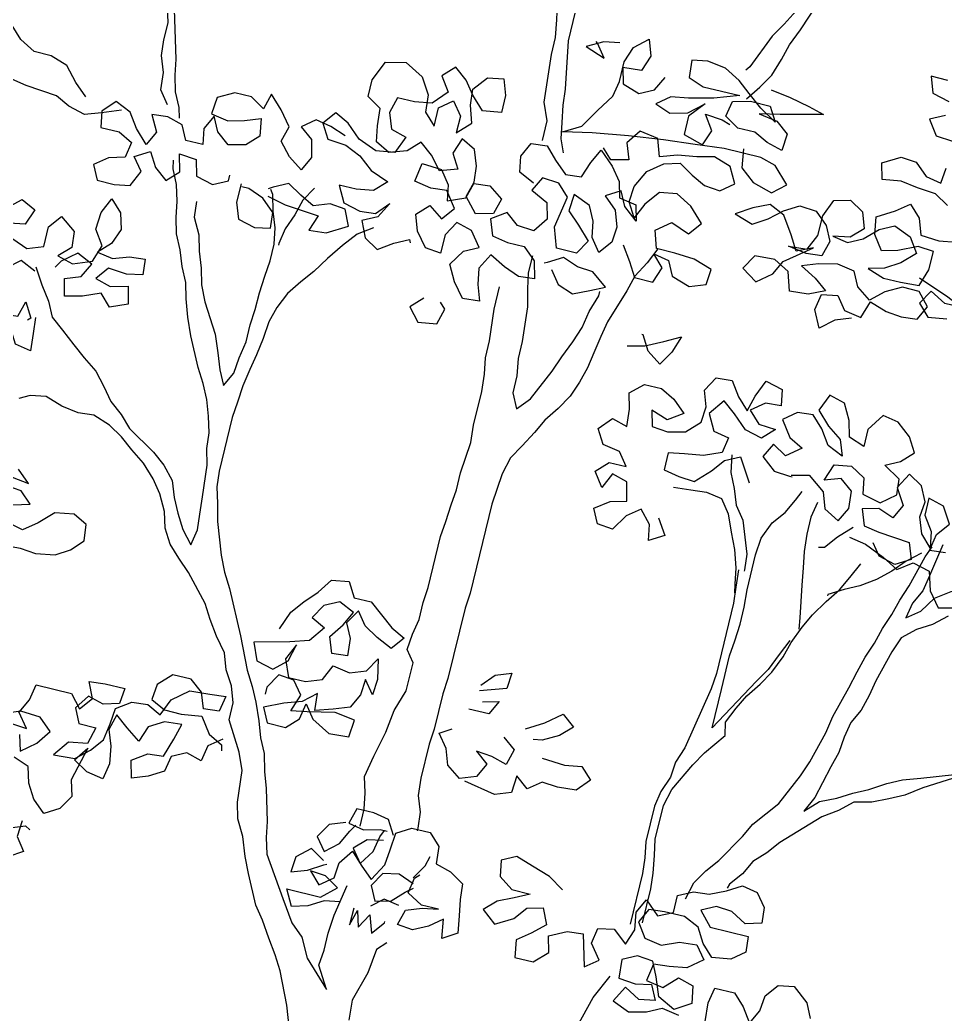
# Model space of a CAD drawing. Header units: inches. Extents: x 350994 to 353538, y 1581369 to 1583842.
# Drawn here: x 351259.209 to 351260.248, y 1582980.222 to 1582981.338 of the extents above; entities that cross this region are included whole.
import ezdxf

# ---------------------------------------------------------------- set-up
doc = ezdxf.new("R2010")
doc.units = ezdxf.units.IN
doc.header["$MEASUREMENT"] = 0
doc.linetypes.add('1', pattern=[0])
doc.layers.add('TREE', color=81, linetype='1')

# ---------------------------------------------------------------- blocks, each defined once
blk = doc.blocks.new('TREE_4')
at = {"color": 94}
for points in [[(444.9, 6384.6), (427.6, 6352.9), (410.2, 6324), (381.2, 6254.6), (375.4, 6245.9)], [(389.8, 6191), (410.1, 6219.9), (427.5, 6248.8), (439.1, 6283.5), (447.8, 6315.3), (462.3, 6349.9), (485.4, 6413.5)], [(13.8, 6015), (13.8, 6055.4), (-0.6, 6090.1), (-9.2, 6185.6), (-9.2, 6220.3), (-14.9, 6255), (-20.7, 6286.8), (-20.6, 6321.5), (-23.5, 6356.2), (-23.5, 6390.9), (-26.3, 6425.6), (-26, 6714.7), (-31.8, 6749.4), (-40.4, 6781.2), (-43.3, 6813), (-49.1, 6844.8), (-60.6, 6876.6), (-63.5, 6891.1)], [(-14.3, 6893.9), (-14.3, 6859.2), (-5.7, 6824.5), (2.9, 6792.7), (8.7, 6758), (11.5, 6717.5), (17.3, 6653.9), (17.2, 6578.8), (8.4, 6483.4), (8.4, 6440), (11.3, 6399.5), (17, 6361.9), (16.9, 6220.2), (34.1, 6124.8), (37, 6093), (42.7, 6058.3), (48.5, 6026.5), (60, 6000.5)], [(696, 5814.8), (664.1, 5803.3), (638.1, 5780.2), (620.8, 5814.9), (626.6, 5846.7), (658.4, 5852.5), (678.6, 5826.4), (713.3, 5820.6), (724.9, 5855.3), (759.6, 5843.7), (791.4, 5840.8), (823.2, 5843.6), (837.7, 5872.5), (814.6, 5898.6), (779.9, 5898.6), (748.1, 5881.3), (722, 5858.2), (693.1, 5878.4), (678.7, 5907.4), (644, 5913.2), (606.4, 5904.5), (574.6, 5893), (606.4, 5875.6), (632.4, 5855.4), (600.6, 5840.9), (563, 5838.1), (551.4, 5875.7), (519.7, 5893.1), (479.2, 5890.2), (461.8, 5861.3), (493.6, 5841), (522.5, 5864.1), (537, 5893), (589.1, 5933.5), (557.3, 5919), (539.9, 5948), (516.8, 5982.7), (485.1, 5997.2), (453.2, 5982.7), (421.4, 5962.5), (459, 5950.9), (487.9, 5968.3), (514, 5991.4), (542.9, 6008.7), (577.6, 6005.8), (603.6, 5982.6), (618, 5953.7), (609.3, 5921.9), (577.5, 5919), (539.9, 5924.8), (577.5, 5927.7), (592, 5959.5), (592, 6000), (606.5, 6034.7), (638.3, 6043.3), (667.2, 6025.9), (678.8, 5994.1), (655.6, 5971), (620.9, 5965.2), (652.7, 5959.4), (681.6, 5973.9), (707.7, 5999.9), (736.6, 6014.3), (771.3, 5999.8), (791.5, 5970.9), (765.5, 5944.9), (736.5, 5927.6), (704.7, 5918.9), (739.4, 5907.3), (774.1, 5907.3), (811.7, 5910.1), (823.3, 5944.8), (823.3, 5982.4), (791.5, 5985.3), (753.9, 5968), (722.1, 5959.4), (701.9, 5988.3), (696.1, 6023), (730.9, 6043.2), (756.9, 6063.4), (780, 6040.3), (791.5, 6008.5), (829.1, 6005.5), (863.8, 6011.3)], [(829.2, 6077.8), (800.3, 6095.2), (762.7, 6098.1), (728, 6103.9), (690.4, 6098.2), (681.8, 6130), (716.5, 6150.2), (748.3, 6147.3), (774.3, 6124.1), (806.1, 6118.3), (809, 6150.1)], [(910, 5886.9), (869.5, 5887), (837.7, 5904.3), (820.3, 5875.4), (843.4, 5852.3), (881, 5858)], [(771.6, 6320.7), (736.9, 6320.8), (748.4, 6289), (783.1, 6280.3)], [(783.1, 6251.3), (754.2, 6236.9), (774.4, 6208), (809.1, 6205.1)], [(-763.6, 6380), (-778.1, 6348.2), (-789.7, 6316.4), (-807.1, 6284.6), (-810, 6252.8), (-798.5, 6189.2), (-784.1, 6160.3), (-775.4, 6128.4), (-761, 6096.6), (-735.1, 6001.2), (-729.3, 5969.4), (-720.7, 5937.6), (-706.2, 5908.6), (-700.5, 5888.4)], [(444.7, 6084), (369.5, 6084), (311.7, 6078.3), (248, 6072.6), (178.6, 6064), (106.3, 6052.5), (48.5, 6040.9), (83.2, 6061.2), (106.4, 6098.7), (129.6, 6133.4), (135.4, 6165.2), (135.4, 6205.7), (147, 6237.5), (173, 6260.6), (184.6, 6228.8), (173, 6197), (135.4, 6194.1), (144, 6162.3), (178.7, 6150.7), (207.6, 6165.1), (222.1, 6194)], [(433.2, 6219.9), (473.7, 6214), (514.2, 6205.3), (546, 6196.6), (499.7, 6185.1), (462.1, 6176.5), (421.6, 6167.8), (459.2, 6162), (485.2, 6141.7), (482.3, 6107), (450.5, 6115.8), (421.6, 6130.2), (386.9, 6130.3), (358, 6147.6), (363.8, 6179.4), (398.5, 6188.1), (439, 6188), (456.3, 6159.1), (421.6, 6179.4), (392.7, 6202.5), (366.7, 6222.8), (334.9, 6240.2), (297.4, 6246), (265.5, 6240.2), (268.4, 6205.5), (300.2, 6194), (375.4, 6193.9), (326.2, 6176.6), (277, 6165.1), (242.3, 6159.3), (216.3, 6139.1), (248.1, 6127.5), (282.8, 6136.1), (311.7, 6162.1), (285.7, 6130.4), (285.6, 6092.8), (326.1, 6081.2), (337.7, 6113), (317.5, 6141.9), (352.2, 6139), (369.5, 6133.2)], [(-729.4, 5908.7), (-749.6, 5934.7), (-752.4, 5969.4), (-764, 6001.2), (-766.8, 6033), (-766.8, 6067.7), (-775.5, 6099.5), (-789.9, 6128.5), (-810.1, 6157.4), (-841.9, 6169), (-893.9, 6209.5), (-917, 6235.5), (-922.8, 6238.4)], [(118.1, 6240.4), (86.3, 6234.6), (54.5, 6217.3), (94.9, 6202.8), (74.7, 6228.9), (71.8, 6231.8)], [(16.6, 5928.2), (-15.2, 5942.7), (-20.9, 5974.5), (-6.5, 6003.4), (25.3, 6006.3), (48.5, 5983.1), (74.5, 5960), (106.3, 5962.8), (117.9, 5994.6), (132.3, 6023.5), (161.2, 5997.5), (181.4, 5971.4), (190.1, 5939.6), (224.8, 5933.8), (233.4, 5902), (204.5, 5925.2), (190.1, 5954.1), (161.2, 5936.8), (187.2, 5913.6), (198.7, 5881.8), (195.8, 5850), (175.5, 5824), (155.3, 5850), (149.6, 5881.8), (135.1, 5910.8), (100.4, 5925.2), (97.5, 5890.6), (123.5, 5867.4), (149.5, 5841.4), (132.2, 5812.5), (91.7, 5812.5), (77.3, 5853), (88.9, 5916.6), (65.8, 5939.7), (31.1, 5942.7), (16.6, 5913.8), (51.3, 5896.4), (59.9, 5864.6), (39.6, 5835.7), (5, 5838.6), (-21, 5858.9), (-50, 5838.6), (-38.4, 5806.8), (-6.6, 5801), (28.1, 5801), (54.1, 5777.8), (62.7, 5743.1), (30.9, 5740.3), (-0.9, 5751.9), (-32.7, 5769.2), (-50.1, 5737.4), (-44.3, 5705.6), (-32.8, 5673.8), (-67.5, 5671), (-90.6, 5699.9), (-107.9, 5731.7), (-87.6, 5763.5), (-58.7, 5777.9), (-81.8, 5806.9), (-113.6, 5815.6), (-131, 5786.7), (-131, 5749.1), (-162.8, 5752), (-185.9, 5780.9), (-197.5, 5812.8), (-174.3, 5835.9), (-145.4, 5815.6), (-125.1, 5841.6), (-148.3, 5873.4), (-180.1, 5870.6), (-214.7, 5876.4), (-208.9, 5914), (-168.5, 5911), (-148.2, 5885), (-142.5, 5853.2), (-107.8, 5867.6), (-99.1, 5899.4), (-67.3, 5902.3), (-38.4, 5882), (-47.1, 5850.2), (-81.8, 5841.6), (-107.8, 5870.5), (-99.1, 5902.3), (-101.9, 5934.1), (-113.5, 5965.9), (-142.4, 5980.4), (-154, 5948.6), (-136.6, 5919.7), (-171.3, 5908.1), (-194.5, 5934.2), (-220.5, 5954.5), (-243.6, 5931.3), (-278.3, 5919.8), (-307.2, 5934.3), (-313, 5966.1), (-315.8, 6000.8), (-344.7, 6018.2), (-344.7, 6052.9), (-327.3, 6093.3), (-286.8, 6102), (-249.3, 6081.7), (-229, 6049.9), (-226.2, 6015.2), (-203.1, 5992), (-203, 6029.6), (-177, 6049.8), (-156.8, 6023.8), (-156.8, 5989.1), (-130.8, 6015.1), (-142.3, 6049.8), (-145.2, 6081.6), (-122, 6110.5), (-90.2, 6116.2), (-78.7, 6084.4), (-78.7, 6049.7), (-116.3, 6044), (-142.3, 6070), (-162.5, 6096.1), (-188.5, 6116.3), (-211.7, 6093.2), (-191.4, 6064.3), (-217.5, 6035.4), (-252.2, 6029.7), (-286.9, 6029.7), (-295.6, 5997.9), (-284.1, 5966.1), (-252.3, 5957.4), (-266.7, 5922.7), (-304.3, 5916.9), (-341.9, 5931.4), (-370.8, 5957.5), (-399.7, 5972), (-420, 5946), (-402.6, 5917), (-365.1, 5914.1), (-333.3, 5899.6), (-304.4, 5876.5), (-266.8, 5862), (-290, 5838.9), (-324.7, 5833.1), (-359.4, 5833.1), (-342, 5801.3), (-307.3, 5792.6), (-275.5, 5795.5), (-252.4, 5821.5), (-269.8, 5789.7), (-298.7, 5775.3), (-284.3, 5743.4), (-255.4, 5726.1), (-226.4, 5746.3), (-197.5, 5760.7), (-194.6, 5754.9)], [(407.1, 6092.7), (412.8, 6055.1), (441.7, 6031.9), (482.2, 6020.3), (508.2, 6043.4), (476.5, 6075.2), (444.7, 6084)], [(218.9, 5850), (239.1, 5821), (256.5, 5792.1), (294, 5792.1), (305.6, 5823.9), (282.5, 5847), (314.3, 5841.2), (328.8, 5812.3), (366.3, 5800.7), (398.1, 5812.2), (401.1, 5844), (363.5, 5855.6), (323, 5858.5), (285.4, 5858.6), (273.9, 5893.3), (302.8, 5916.4), (340.4, 5901.9), (360.7, 5927.9), (331.8, 5956.8), (300, 5974.2), (265.3, 5968.5), (242.1, 5939.6), (227.7, 5907.8), (210.3, 5936.7), (213.2, 5968.5), (230.6, 6003.2), (259.6, 6026.3), (291.4, 6034.9), (320.3, 6017.6), (349.2, 6003.1), (381, 6000.2), (407, 6020.4), (389.7, 6052.2), (355, 6063.8), (320.3, 6055.2), (282.7, 6049.4), (248, 6037.9), (236.5, 6072.6), (198.9, 6078.4), (178.6, 6049.5), (190.2, 6017.7), (155.5, 6009), (135.2, 6029.3)], [(-891.3, 5885.7), (-917.3, 5908.8), (-943.3, 5937.8), (-978, 5949.4), (-1012.7, 5949.4), (-1044.5, 5966.8), (-1067.6, 5989.9), (-1073.4, 5989.9)], [(-370.8, 5931.5), (-402.6, 5943.1), (-434.4, 5948.9), (-460.5, 5928.7), (-434.5, 5908.4), (-425.8, 5873.7), (-440.3, 5844.8), (-469.2, 5865.1), (-492.3, 5891.1), (-483.6, 5922.9), (-506.7, 5951.8), (-532.7, 5977.9), (-541.4, 5946.1), (-570.3, 5963.4), (-605, 5963.5), (-636.8, 5946.2), (-639.7, 5911.5), (-605, 5905.7), (-573.2, 5914.3), (-541.4, 5925.8), (-535.7, 5891.1), (-558.8, 5868), (-593.5, 5859.4), (-619.5, 5879.6), (-634, 5908.6), (-648.4, 5879.7), (-642.7, 5847.9), (-677.4, 5847.9), (-691.8, 5876.8), (-723.6, 5885.5), (-755.4, 5882.7), (-738.1, 5850.8), (-752.6, 5821.9), (-778.6, 5848), (-798.8, 5876.9), (-830.6, 5891.4), (-853.7, 5865.4), (-848, 5833.6), (-810.4, 5833.6), (-781.5, 5819.1), (-787.3, 5787.3), (-819.1, 5778.6), (-845.2, 5758.4), (-830.7, 5729.5), (-796, 5729.5), (-764.2, 5735.2), (-749.7, 5767), (-770, 5793), (-741, 5810.4), (-723.7, 5781.4), (-697.7, 5761.2), (-674.5, 5784.3), (-683.2, 5819), (-648.5, 5816.1), (-639.9, 5784.3), (-605.2, 5775.5), (-576.2, 5790), (-576.2, 5801.5)], [(808.8, 5924.6), (872.4, 5901.4), (904.2, 5886.9), (933.1, 5863.8), (959.1, 5840.6), (959.1, 5834.8)], [(-816.1, 5876.9), (-853.7, 5862.5), (-885.6, 5851), (-920.2, 5859.7), (-949.1, 5874.2), (-1012.7, 5880), (-1076.3, 5891.6), (-1206.4, 5891.7)], [(288.3, 5858.6), (273.8, 5826.8), (256.5, 5795), (247.8, 5763.2), (224.6, 5693.8), (218.8, 5662), (212.9, 5627.3), (207.1, 5595.5), (198.4, 5563.7), (186.8, 5532), (169.5, 5503.1), (149.2, 5474.2), (134.7, 5445.3), (117.3, 5413.5), (100, 5384.6), (91.2, 5349.9), (85.4, 5286.3), (85.2, 5104.1), (82.3, 5072.3), (82.2, 4927.8), (79.3, 4896), (79.2, 4823.7), (76.3, 4791.9), (76.2, 4722.5), (79.1, 4687.8), (90.6, 4656), (93.5, 4624.2), (93.5, 4618.4)], [(-492.4, 5778.3), (-454.8, 5769.6), (-385.4, 5763.8), (-397, 5732), (-362.3, 5734.8), (-321.8, 5757.9), (-336.3, 5789.8), (-368.1, 5792.7), (-399.9, 5781.1), (-428.8, 5795.6), (-457.7, 5813), (-486.6, 5798.6), (-495.3, 5792.8)], [(-405.6, 5815.8), (-423, 5786.9), (-431.7, 5755.1), (-443.3, 5723.4), (-449.1, 5691.6), (-449.1, 5688.7)], [(-909, 5533), (-888.8, 5501.1), (-868.6, 5472.2), (-854.1, 5443.3), (-828.1, 5423), (-799.2, 5399.9), (-773.2, 5379.6), (-744.3, 5359.3), (-721.2, 5333.3), (-701, 5307.2), (-675, 5287), (-651.9, 5263.8), (-594.1, 5229.1), (-568.1, 5208.8), (-545, 5182.8), (-533.5, 5151), (-519, 5122), (-501.7, 5093.1), (-478.6, 5067.1), (-472.8, 5098.9), (-475.6, 5130.7), (-478.5, 5165.4), (-484.2, 5229), (-492.9, 5260.8), (-495.7, 5292.6), (-504.4, 5324.4), (-515.9, 5356.2), (-530.3, 5385.2), (-547.7, 5414.1), (-576.5, 5471.9), (-591, 5506.6), (-602.5, 5541.3), (-611.1, 5573.2), (-625.6, 5602.1), (-637.1, 5633.9), (-651.5, 5662.8), (-660.2, 5694.6), (-665.9, 5726.4), (-674.6, 5758.3), (-689, 5787.2), (-691.9, 5804.5)], [(-628.3, 5735.1), (-625.5, 5703.3), (-608.2, 5671.5), (-599.5, 5639.6), (-588, 5607.8), (-579.3, 5576), (-564.9, 5544.2), (-530.3, 5486.3), (-515.8, 5451.6), (-504.3, 5419.8), (-489.9, 5390.9), (-475.4, 5419.8), (-472.5, 5451.6), (-466.6, 5486.3), (-466.6, 5521), (-463.7, 5552.8), (-463.7, 5587.5), (-460.7, 5622.2), (-457.8, 5654), (-457.8, 5688.7), (-463.5, 5720.5), (-475.1, 5752.3), (-483.7, 5784.1), (-489.5, 5792.8)], [(-550.2, 5790), (-550.3, 5752.4), (-538.7, 5720.5), (-504, 5711.8), (-472.2, 5717.6), (-475.1, 5749.4), (-501.1, 5772.6), (-532.9, 5784.2), (-547.3, 5784.2)], [(91.6, 5769.1), (111.8, 5743.1), (143.6, 5731.5), (175.5, 5745.9), (204.4, 5760.3), (172.6, 5783.5), (140.8, 5786.4), (109, 5798), (80.1, 5780.7), (74.3, 5777.8)], [(48.3, 5786.5), (48.2, 5751.8), (54, 5720), (62.6, 5685.3), (68.4, 5615.9), (68.3, 5581.2), (74.1, 5546.5), (74, 5511.8), (88.5, 5482.9), (111.6, 5508.9), (140.6, 5572.5), (152.2, 5604.3), (166.7, 5638.9), (178.3, 5670.7), (184.1, 5705.4), (195.7, 5740.1), (195.7, 5748.8)], [(-272.7, 5766.6), (-301.6, 5746.4), (-324.8, 5717.5), (-347.9, 5685.7), (-368.2, 5653.9), (-388.5, 5627.9), (-408.7, 5599), (-423.2, 5567.2), (-431.9, 5535.4), (-434.8, 5500.7), (-440.6, 5466), (-446.5, 5434.2), (-452.3, 5399.5), (-455.2, 5364.8), (-458.1, 5333), (-458.2, 5223.2), (-455.4, 5191.4), (-446.7, 5159.6), (-438.1, 5124.8), (-415, 5061.2), (-400.6, 5029.4), (-383.2, 5000.5), (-340, 4913.7), (-311.1, 4850.1), (-293.8, 4821.1), (-279.3, 4792.2), (-264.9, 4757.5), (-253.4, 4725.7), (-239, 4696.8), (-230.3, 4662.1), (-218.8, 4630.2), (-201.5, 4566.6), (-195.7, 4534.8), (-187.1, 4503), (-135.1, 4424.9), (-135.1, 4424.9), (-106.2, 4381.5), (-80.2, 4358.3), (-60, 4320.7), (-8, 4268.6), (-34, 4312), (-31.1, 4343.8), (-31.1, 4378.5), (-28.1, 4416.1), (-16.5, 4479.7)], [(-19.3, 4601.1), (-19.3, 4635.8), (-25, 4667.6), (-33.7, 4699.5), (-25, 4742.8), (-13.3, 4794.9), (-7.5, 4841.1), (7, 4884.5), (7, 4942.3), (-10.3, 4965.4), (-7.4, 4997.2), (-1.6, 5029), (-1.5, 5063.7), (1.4, 5095.5), (1.5, 5199.6), (4.4, 5231.4), (7.3, 5266.1), (10.2, 5297.9), (10.3, 5332.6), (16.1, 5396.2), (13.3, 5430.9), (13.3, 5500.3), (10.5, 5535), (4.7, 5566.8), (4.7, 5601.5), (-1, 5665.1), (-0.9, 5711.4)], [(-909, 5524.3), (-940.8, 5538.8), (-966.8, 5515.7)], [(-992.7, 5634.2), (-966.7, 5657.3), (-937.8, 5642.8), (-949.4, 5611.1), (-981.2, 5605.3)], [(-966.8, 5576.4), (-935, 5564.8), (-903.2, 5576.3), (-903.1, 5616.8), (-882.9, 5642.8), (-851.1, 5619.6), (-848.2, 5587.8), (-871.4, 5564.7), (-839.6, 5556), (-802, 5570.4), (-790.4, 5605.1), (-810.6, 5634.1), (-807.7, 5668.8), (-793.2, 5700.5), (-770.1, 5677.4), (-761.4, 5645.6), (-773, 5613.8), (-796.2, 5590.7), (-764.4, 5584.9), (-732.5, 5596.4), (-700.7, 5599.3), (-697.9, 5567.5), (-729.7, 5561.7), (-767.3, 5564.6), (-787.5, 5538.6), (-755.7, 5529.9), (-721, 5538.6), (-712.4, 5503.9), (-747.1, 5489.4), (-770.2, 5512.6), (-804.9, 5498.2), (-839.6, 5489.5), (-848.3, 5524.2), (-816.4, 5535.8), (-802, 5564.7), (-833.8, 5579.1), (-862.7, 5556), (-871.4, 5541.6)], [(273.7, 5656.2), (308.4, 5664.8), (343.1, 5682.2), (374.9, 5699.5), (363.3, 5664.8), (345.9, 5635.9), (317.1, 5656.2), (299.7, 5685.1), (296.8, 5685.1)], [(-142.7, 5653.7), (-165.8, 5630.6), (-142.7, 5604.5), (-105.1, 5610.3), (-96.4, 5642.1), (-108, 5653.7)], [(415.1, 5338), (435.3, 5306.2), (406.3, 5288.9), (400.6, 5320.7), (377.5, 5346.7), (351.4, 5326.5), (331.2, 5294.7), (299.4, 5297.7), (284.9, 5326.6), (313.9, 5346.8), (345.7, 5355.4), (337, 5393), (305.3, 5401.7), (290.8, 5369.9), (270.6, 5398.9), (293.7, 5422), (328.4, 5422), (308.2, 5448), (273.5, 5453.8), (256.2, 5482.7), (279.3, 5508.7), (311.1, 5500), (308.3, 5534.7), (299.6, 5566.5), (325.7, 5589.6), (360.4, 5589.6), (389.3, 5575.1), (415.3, 5552), (386.3, 5531.8), (351.6, 5543.4), (360.3, 5511.6), (392.1, 5508.6), (426.8, 5517.3), (452.8, 5543.3), (455.8, 5575.1), (444.2, 5606.9), (461.6, 5635.8), (493.4, 5638.6), (513.6, 5609.7), (536.7, 5586.6), (545.4, 5618.4), (559.9, 5653), (594.6, 5644.3), (600.4, 5612.5), (568.6, 5609.7), (542.5, 5589.5), (565.6, 5566.3), (600.3, 5563.4), (577.2, 5540.3), (542.5, 5549), (513.6, 5575), (487.6, 5595.3), (464.4, 5563.5), (481.7, 5531.7), (513.5, 5525.9), (507.7, 5494.1), (473, 5479.6), (435.4, 5473.9), (403.6, 5468.1), (403.6, 5433.4), (435.4, 5427.6), (467.2, 5424.7), (496.1, 5453.6), (516.4, 5479.6), (545.3, 5494), (565.5, 5462.2), (574.2, 5447.7)], [(652.3, 5482.4), (687, 5491), (721.7, 5465), (733.2, 5433.1), (765, 5415.8), (779.5, 5444.7), (776.6, 5479.4), (750.6, 5499.6), (718.8, 5488.1), (730.4, 5522.8), (765.1, 5528.5), (794, 5511.2), (799.7, 5479.3), (837.3, 5470.6), (866.2, 5493.7), (863.4, 5525.5), (828.7, 5545.8), (857.6, 5560.2), (880.8, 5583.4), (863.5, 5612.3), (834.6, 5635.4), (802.8, 5641.3), (779.6, 5606.6), (779.6, 5571.9), (747.8, 5583.5), (739.1, 5615.3), (721.8, 5647.1), (690, 5655.8), (675.5, 5621.1), (701.5, 5595.1), (730.4, 5574.8), (742, 5543), (710.2, 5557.5), (690, 5586.4), (666.9, 5609.6), (635, 5606.7), (609, 5586.5), (632.1, 5554.7), (661, 5540.2), (632.1, 5517.1), (603.2, 5534.5), (588.7, 5505.6), (617.6, 5482.4), (649.4, 5479.5), (655.2, 5479.5)], [(793.9, 5389.7), (828.6, 5383.9), (869, 5366.5), (900.8, 5349.1), (929.7, 5369.4), (964.4, 5360.7), (976, 5323.1), (999.1, 5294.1), (1033.8, 5302.8)], [(987.6, 5404), (955.8, 5401.1), (961.6, 5435.8), (981.9, 5461.8), (961.7, 5493.7), (929.9, 5502.4), (929.8, 5467.7), (950, 5438.7), (955.8, 5406.9), (932.7, 5430.1), (921.2, 5461.9), (924.1, 5493.7), (909.6, 5522.6), (880.7, 5540), (863.4, 5508.2), (883.6, 5476.4), (869.1, 5447.5), (837.3, 5459.1), (805.5, 5450.4), (817, 5418.6), (848.8, 5412.8), (912.4, 5407), (924, 5375.1), (895, 5357.8), (860.4, 5366.5), (843, 5389.7)], [(528, 5494.1), (533.7, 5459.4), (548.1, 5430.4), (559.7, 5398.6), (579.9, 5372.6), (603, 5308.9), (605.8, 5277.1), (605.8, 5274.2)], [(978.9, 5418.5), (973.1, 5386.7), (967.3, 5352), (961.5, 5320.2), (947, 5291.3), (941.2, 5259.5), (967.2, 5279.7), (987.5, 5311.5), (1016.4, 5331.7), (1045.4, 5346.1), (1077.2, 5357.7), (1140.8, 5374.9), (1175.5, 5386.5), (1239.1, 5403.8), (1268.1, 5418.2), (1297, 5435.5), (1323, 5455.7), (1337.5, 5470.2)], [(-885.9, 5434.6), (-883.1, 5402.8), (-880.2, 5368.1), (-912, 5373.9), (-929.3, 5402.9), (-961.1, 5391.3), (-981.4, 5362.4), (-1013.2, 5356.7), (-998.7, 5385.6), (-969.8, 5400), (-938, 5405.8), (-966.9, 5426), (-998.7, 5411.6), (-1033.4, 5403), (-1042.1, 5434.8), (-1013.1, 5452.1), (-978.4, 5452.1), (-955.3, 5426), (-920.6, 5428.9), (-911.9, 5460.7), (-894.6, 5431.7), (-900.4, 5426)], [(727.2, 5161.4), (712.7, 5129.6), (698.2, 5094.9), (680.8, 5066), (617.1, 4956.2), (617.2, 5034.3), (617.2, 5103.6), (620.2, 5135.4), (623.1, 5170.1), (623.1, 5204.8), (620.3, 5239.5), (620.3, 5311.8), (623.2, 5346.5), (637.7, 5381.2), (658, 5407.2), (672.5, 5436.1), (681.2, 5456.3)], [(715.9, 5441.8), (710, 5410), (710, 5375.3), (712.9, 5340.6), (718.6, 5308.8), (724.4, 5274.1), (735.9, 5210.5), (738.8, 5187.4)], [(1022.2, 5282.5), (996.1, 5259.4), (967.2, 5242.1), (941.2, 5219), (929.6, 5187.2), (912.2, 5123.6), (906.4, 5091.8), (897.7, 5060), (883.2, 5031.1), (877.4, 4999.3), (874.4, 4967.5), (865.7, 4935.7), (857, 4901), (848.3, 4869.2), (833.8, 4837.4), (859.9, 4863.4), (891.7, 4877.9), (920.6, 4895.2), (949.6, 4909.6), (981.4, 4929.8), (1010.3, 4944.3), (1045, 4955.8), (1108.6, 4978.9)], [(-842.9, 4979.1), (-807.7, 4980.8), (-775.5, 4977.5), (-737.2, 4984.1), (-709.5, 5000.8), (-687.6, 5024.6), (-690.9, 5057.4), (-719.3, 5072), (-757.6, 5065.4), (-785, 5038.3), (-811.8, 5017.6), (-844.9, 5024.8)], [(-842.5, 5060.9), (-809.1, 5070.6), (-832.9, 5092.4), (-865.1, 5095.7)], [(-856.7, 5114.3), (-822.1, 5109.6), (-848.3, 5133)], [(429.6, 5404.5), (464.3, 5407.4), (496.1, 5410.2), (527.9, 5404.4), (548.1, 5378.4), (562.5, 5343.7), (577, 5311.9), (588.5, 5277.1), (594.2, 5245.3), (597.1, 5228)], [(645.7, 4612.1), (654.4, 4646.8), (671.8, 4675.7), (692, 4701.7), (726.8, 4759.5), (741.3, 4788.4), (781.8, 4840.4), (810.8, 4904), (822.4, 4935.8), (839.8, 4999.4), (845.6, 5034), (863, 5097.6), (871.7, 5132.3), (880.4, 5164.1), (892, 5195.9), (900.7, 5227.7), (912.3, 5259.5), (921, 5291.3), (932.6, 5323.1), (950, 5386.7), (958.7, 5409.8)], [(796.8, 5410), (770.7, 5384), (750.5, 5358), (738.9, 5355.1)], [(941.3, 5392.5), (915.3, 5369.4), (892.1, 5343.4), (866.1, 5320.3), (837.2, 5300.1), (808.2, 5285.6), (779.3, 5268.3), (779.3, 5265.4)], [(573.4, 4545.7), (573.4, 4615.1), (570.6, 4646.9), (564.8, 4681.6), (559.1, 4713.4), (559.1, 4782.8), (567.8, 4817.4), (596.8, 4875.2), (614.2, 4904.1), (646, 4947.5), (640.3, 4973.5), (654.7, 5005.3), (669.2, 5034.2), (689.5, 5063.1), (706.9, 5092), (721.3, 5126.7), (730.1, 5158.5), (744.5, 5193.2), (759, 5222.1), (779.3, 5253.8), (799.6, 5282.7), (814, 5311.6), (828.5, 5343.4)], [(-54.4, 4155.9), (-77.5, 4219.5), (-106.3, 4283.2), (-123.7, 4312.1), (-143.9, 4341), (-164.1, 4372.9), (-184.3, 4398.9), (-213.2, 4456.8), (-227.6, 4488.6), (-242, 4526.2), (-259.3, 4558), (-268, 4589.8), (-273.7, 4653.4), (-288.1, 4688.1), (-322.8, 4746), (-322.7, 4780.7), (-334.3, 4812.5), (-351.6, 4841.4), (-363.1, 4873.2), (-386.2, 4902.2), (-406.4, 4931.1), (-423.8, 4960), (-470, 5012.1), (-496, 5035.3), (-519.1, 5058.4), (-536.4, 5087.4), (-545, 5119.2), (-562.4, 5151), (-582.6, 5177), (-608.6, 5203.1), (-637.5, 5223.3), (-663.5, 5243.6), (-692.4, 5261), (-727.1, 5272.6), (-758.9, 5269.7), (-793.6, 5275.5), (-828.2, 5287.1), (-860.1, 5281.4), (-880.3, 5269.8)], [(594.3, 5274.3), (597.1, 5239.6), (600, 5207.7), (599.9, 5063.2), (596.9, 5031.4), (573.7, 4904.2), (562.1, 4872.4), (559.2, 4840.6), (547.6, 4808.8), (541.8, 4777), (541.7, 4704.7), (547.5, 4672.9), (550.3, 4641.1), (550.2, 4537)], [(1140.5, 4990.4), (1053.7, 4938.4), (1021.8, 4915.3), (992.9, 4900.9), (961.1, 4886.5), (926.4, 4877.8), (900.4, 4854.7), (871.4, 4834.5), (802, 4765.2), (781.7, 4739.2), (758.6, 4716.1), (744.1, 4687.2), (723.8, 4661.2), (720.9, 4652.5)], [(-267.6, 4945.4), (-253.2, 4983), (-232.9, 5009), (-209.7, 5035), (-189.5, 5063.9), (-154.8, 5069.7), (-137.4, 5040.7), (-102.8, 5040.7), (-50.7, 5000.2), (-21.8, 4985.7), (-42.1, 4959.7), (-73.9, 4974.2), (-102.8, 4991.5), (-123, 5017.6), (-140.4, 4988.7), (-126, 4959.8), (-123.1, 4925.1), (-154.9, 4922.2), (-166.4, 4954), (-146.2, 4982.9), (-131.7, 5011.8), (-163.5, 5026.3), (-192.4, 5011.9), (-209.8, 4983), (-180.9, 4968.5), (-204, 4936.7), (-241.6, 4925.2), (-311, 4907.9), (-296.6, 4873.2), (-261.9, 4864.5), (-235.9, 4887.6), (-227.2, 4922.3), (-241.7, 4890.5), (-227.2, 4855.8), (-192.6, 4855.7), (-160.7, 4867.3), (-146.3, 4899.1), (-111.6, 4893.2), (-79.7, 4904.8), (-62.4, 4933.7), (-53.7, 4893.2), (-56.7, 4861.4), (-76.9, 4887.4), (-79.8, 4855.6), (-94.3, 4826.7), (-126.1, 4815.2), (-160.8, 4803.7), (-163.7, 4838.4), (-189.7, 4815.3), (-224.4, 4803.7), (-262, 4786.4), (-247.6, 4757.5), (-210, 4757.4), (-186.8, 4780.6), (-181, 4812.4), (-160.8, 4786.3), (-123.2, 4766), (-82.8, 4768.9), (-79.8, 4803.6), (-120.3, 4809.4), (-175.3, 4797.9), (-207.1, 4792.1), (-195.5, 4826.8), (-215.7, 4852.9), (-247.5, 4855.8), (-264.9, 4826.9), (-264.9, 4812.4)], [(148.7, 4930.6), (171.8, 4956.6), (203.7, 4968.1), (200.7, 4936.3), (148.7, 4919)], [(160.2, 4898.8), (192, 4907.4), (177.6, 4878.5), (137.1, 4878.6)], [(255.6, 4866.9), (290.3, 4887.1), (322.2, 4913.1), (348.2, 4892.8), (325, 4869.7), (293.2, 4852.4), (275.8, 4849.5)], [(-743, 4636.9), (-711.2, 4634), (-734.3, 4662.9)], [(218, 4840.9), (244, 4820.6), (235.3, 4788.8), (203.5, 4797.5), (171.7, 4800.5), (197.7, 4780.2), (183.2, 4751.3), (151.4, 4739.8), (122.5, 4760), (111, 4791.8), (90.8, 4817.9), (113.9, 4832.3)], [(301.8, 4817.7), (348.1, 4814.8), (382.8, 4820.5), (405.9, 4797.4), (382.7, 4771.4), (345.2, 4768.5), (313.3, 4771.4), (287.3, 4751.2), (261.3, 4771.5), (258.4, 4736.8), (226.6, 4725.2), (163, 4736.9)], [(-325.7, 4705.5), (-351.7, 4685.3), (-357.5, 4653.5), (-389.3, 4662.2), (-418.3, 4647.8), (-424.1, 4616), (-453, 4598.6), (-484.8, 4587.1), (-493.5, 4621.8), (-464.5, 4642), (-432.7, 4644.9), (-421.1, 4682.5), (-412.4, 4714.3), (-447.1, 4711.4), (-476, 4694.1), (-487.6, 4662.3), (-516.5, 4682.6), (-542.5, 4702.8), (-551.2, 4671), (-539.7, 4639.2), (-534, 4604.5), (-539.8, 4572.7), (-574.5, 4578.5), (-603.4, 4595.9), (-583.1, 4624.8), (-600.5, 4555.4), (-591.9, 4523.6), (-609.2, 4494.7), (-638.2, 4477.4), (-664.2, 4500.5), (-681.5, 4529.5), (-690.1, 4561.3), (-721.9, 4572.9)], [(-721.9, 4619.1), (-713.2, 4587.3), (-684.3, 4610.4), (-664, 4639.3), (-690, 4662.5), (-730.5, 4665.4), (-765.2, 4651)], [(-733.4, 4662.5), (-718.9, 4691.4), (-713.1, 4723.2), (-640.8, 4723.1), (-617.7, 4697.1), (-597.5, 4723.1), (-611.9, 4754.9), (-580.1, 4757.8), (-539.6, 4757.7), (-542.5, 4725.9), (-574.3, 4717.3), (-606.1, 4726), (-626.4, 4697.1), (-612, 4668.2), (-577.3, 4668.2), (-586, 4633.5), (-623.6, 4627.7), (-646.7, 4595.9), (-603.4, 4598.8), (-577.3, 4621.9), (-557, 4647.9), (-551.2, 4682.6), (-548.3, 4714.4), (-519.4, 4734.6), (-487.6, 4737.5), (-458.7, 4723), (-444.2, 4757.7), (-412.4, 4783.7), (-371.9, 4786.5), (-340.1, 4789.4), (-345.9, 4757.6), (-377.7, 4754.7), (-389.2, 4786.5), (-415.2, 4806.8), (-452.8, 4806.8), (-478.9, 4780.8), (-481.8, 4749), (-452.9, 4734.5), (-418.2, 4734.5), (-377.7, 4740.3), (-354.6, 4708.4), (-325.7, 4693.9), (-322.8, 4682.4)], [(402.8, 4571.8), (371, 4592.1), (333.4, 4603.7), (298.7, 4615.3), (269.8, 4600.9), (275.6, 4569.1), (304.5, 4548.8), (342.1, 4548.8), (313.1, 4534.3), (281.3, 4519.9), (258.2, 4496.8), (287.1, 4473.6), (321.8, 4493.8), (342, 4519.9), (373.8, 4528.5), (388.3, 4496.7), (362.2, 4473.6), (336.2, 4453.4), (341.9, 4418.7), (379.5, 4418.6), (405.6, 4444.6), (396.9, 4476.4), (431.6, 4493.7), (463.4, 4496.6), (480.7, 4433), (506.8, 4453.2), (483.7, 4482.1), (489.5, 4513.9), (521.3, 4519.7), (550.2, 4496.5), (561.8, 4528.3), (556, 4563), (570.5, 4591.9), (599.4, 4565.9), (628.3, 4580.3), (628.4, 4615), (657.3, 4629.4), (689.1, 4632.3), (720.9, 4646.7), (749.8, 4664), (781.6, 4658.2), (801.9, 4632.2), (804.7, 4600.4), (772.9, 4591.7), (741.1, 4609.1), (709.3, 4612), (680.4, 4597.6), (706.4, 4568.7), (784.4, 4568.6), (787.3, 4536.8), (761.3, 4516.6), (723.7, 4510.8), (700.6, 4534), (683.2, 4562.9), (651.5, 4577.4), (611, 4577.4), (579.2, 4574.6), (564.7, 4545.7), (584.9, 4516.7), (619.6, 4510.9), (654.3, 4525.3), (689, 4528.2), (709.2, 4502.2), (680.3, 4479.1), (645.6, 4473.3), (613.8, 4470.5), (608, 4435.8), (642.6, 4429.9), (668.7, 4455.9), (700.5, 4447.2), (706.2, 4412.5), (674.4, 4392.3), (639.7, 4409.7), (625.3, 4447.3), (610.9, 4476.2), (579.1, 4479.2), (550.2, 4464.7), (553, 4427.1), (587.7, 4424.2), (619.5, 4430), (633.9, 4401), (602.1, 4395.3), (570.3, 4412.7), (553, 4380.9), (587.7, 4366.4), (622.4, 4375), (651.3, 4389.5), (686, 4383.6)], [(740.9, 4383.6), (738.1, 4421.2), (743.9, 4453), (784.3, 4452.9), (807.4, 4429.8), (827.7, 4400.9), (842.1, 4429.8), (845.1, 4461.6), (865.3, 4487.6), (897.1, 4493.3), (928.9, 4467.3), (943.3, 4438.3)], [(-22.3, 4445), (-54.1, 4439.3), (-83.1, 4421.9), (-114.9, 4413.3), (-132.2, 4445.1), (-62.8, 4445), (-33.9, 4471), (-62.8, 4488.4), (-94.6, 4491.3), (-71.5, 4468.2), (-45.4, 4488.4), (-42.5, 4520.2), (-22.2, 4549.1), (0.9, 4525.9), (26.9, 4502.8), (47.1, 4537.5), (50.1, 4569.3), (53, 4604), (81.9, 4621.3), (119.5, 4621.3), (142.6, 4598.1), (145.5, 4563.4), (177.3, 4554.7), (206.2, 4537.3), (209, 4505.5), (214.8, 4473.7), (220.5, 4439), (191.6, 4421.7), (185.8, 4459.3), (159.8, 4439.1), (130.9, 4424.6), (99.1, 4427.6), (107.8, 4459.3), (139.6, 4470.9), (171.4, 4476.6), (136.7, 4476.7), (104.9, 4494), (110.7, 4525.8), (119.4, 4534.5)], [(50.1, 4598.2), (32.8, 4627.1), (1, 4632.9), (-33.7, 4633), (-42.4, 4601.2), (-10.6, 4595.3), (21.2, 4604), (35.6, 4604)], [(-48.2, 4601.2), (-80, 4589.6), (-97.4, 4560.7), (-77.2, 4534.7), (-51.2, 4557.8), (-36.7, 4586.7), (-28, 4601.1)], [(32.7, 4583.7), (0.9, 4578), (-22.2, 4554.9), (-2, 4528.8), (18.2, 4557.7), (24.1, 4589.5), (29.8, 4604)], [(107.8, 4525.8), (125.2, 4554.7), (131, 4575)], [(-74.3, 4517.3), (-103.2, 4534.7), (-129.3, 4511.6), (-132.2, 4479.8), (-100.4, 4491.3), (-71.4, 4508.7), (-65.6, 4511.6)], [(110.7, 4514.3), (78.9, 4525.9), (47.1, 4520.1), (29.7, 4491.2), (44.2, 4462.3), (76, 4470.9), (99.1, 4494.1), (113.6, 4505.6)], [(-676.3, 4453.1), (-679.2, 4420.3), (-659.9, 4394.4), (-687.9, 4377)], [(-698.1, 4433.9), (-667.8, 4445.2), (-657.4, 4439.5)], [(93.3, 4465.1), (61.5, 4471), (38.4, 4450.7)], [(6.6, 4439.2), (6.5, 4404.5), (15.2, 4436.3), (23.9, 4404.5), (41.3, 4433.4), (52.8, 4398.7), (73.1, 4424.7), (73.1, 4427.6)], [(495.1, 4314.4), (512.5, 4378), (535.7, 4427.2)], [(87.5, 4387.1), (70.1, 4369.8), (64.3, 4320.6), (46.9, 4259.9), (49.7, 4219.4)]]:
    blk.add_lwpolyline(points, dxfattribs=at)

msp = doc.modelspace()

# ---------------------------------------------------------------- block references
at = {"layer": 'TREE', "lineweight": 5, "xscale": 0.0005632341247466223, "yscale": 0.0005632341529917539, "zscale": 0.0005632341444477617, "rotation": 346.4411541233163}
msp.add_blockref('TREE_4', (351258.9937, 1582977.9112), dxfattribs=at)

doc.saveas('drawing.dxf')
